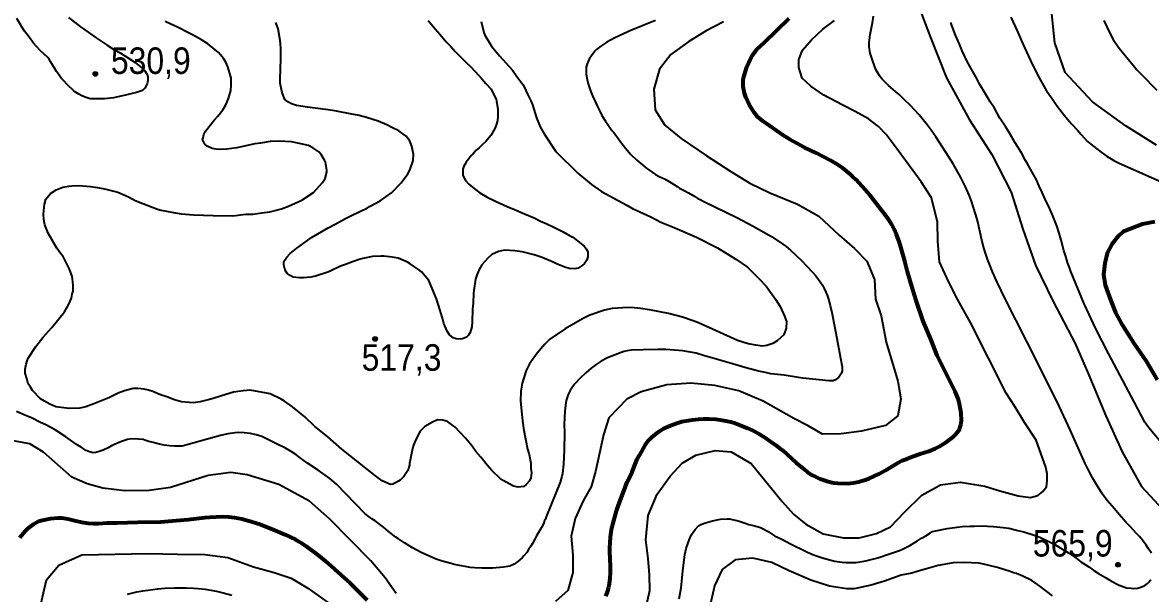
# Model space of a CAD drawing. Header units: metres. Extents: x 547833 to 556102, y 1844799 to 1850994.
# Drawn here: x 551837 to 552560, y 1846659 to 1847024 of the extents above; entities that cross this region are included whole.
import ezdxf

# ---------------------------------------------------------------- set-up
doc = ezdxf.new("R2010")
doc.units = ezdxf.units.M
doc.header["$LTSCALE"] = 6.8
for name, color, linetype, lineweight in [('1', 7, 'Continuous', 25), ('2', 7, 'Continuous', 53), ('5', 7, 'Continuous', 13)]:
    doc.layers.add(name, color=color, linetype=linetype, lineweight=lineweight)

msp = doc.modelspace()

# ---------------------------------------------------------------- hatches: boundary and pattern name
at = {"layer": '5'}
for points in [[(551885.11, 1846991.34, 1), (551882.11, 1846991.34, 1)], [(552064.52, 1846821.63, 1), (552061.52, 1846821.63, 1)], [(552540.99, 1846676.93, 1), (552537.99, 1846676.93, 1)]]:
    msp.add_hatch(color=256, dxfattribs=at).paths.add_polyline_path(points)

# ---------------------------------------------------------------- linework, layer by layer
at = {"layer": '1'}
for points in [[(552411.81, 1847034.32), (552419.24, 1847014.72), (552429.53, 1846988.95), (552444.14, 1846962.03), (552458.6, 1846939.79), (552470.86, 1846915.65), (552478.5, 1846892), (552486.58, 1846868.91), (552497.56, 1846846.02), (552511.97, 1846818.56), (552520.24, 1846799.43), (552531.56, 1846772.39), (552542.07, 1846749.19), (552554.49, 1846726.97), (552570.7, 1846709.5)], [(551848.15, 1847006.37), (551845.88, 1847008.84), (551844.03, 1847010.99), (551841.11, 1847014.87), (551838.19, 1847018.75), (551836.8, 1847021.2), (551835.27, 1847023.75), (551833.3, 1847026.88)], [(551866.46, 1847027.41), (551874.2, 1847021.47), (551878.92, 1847018.16), (551884.17, 1847014.42), (551891.15, 1847009.76), (551895.43, 1847007.02), (551899.51, 1847004.88), (551904.31, 1847001.95), (551909.26, 1846998.67), (551913.49, 1846995.31), (551915.45, 1846993.3), (551916.95, 1846990.99), (551917.36, 1846989.55), (551917.29, 1846986.94), (551916.86, 1846985.28), (551916.15, 1846983.83), (551915.34, 1846982.25), (551913.76, 1846980.84), (551912.6, 1846980.21), (551910.07, 1846979.55), (551906.45, 1846978.64), (551903.92, 1846977.98), (551899.08, 1846976.94), (551895.33, 1846976.14), (551889.46, 1846975.48), (551885.62, 1846975.41), (551880.29, 1846975.43), (551877.84, 1846976.27), (551874.87, 1846977.29), (551873.02, 1846978.32), (551871, 1846979.71), (551869.53, 1846980.66), (551868.69, 1846981.55), (551866.75, 1846983.32), (551865.5, 1846984.54), (551863.37, 1846986.9), (551861.81, 1846988.58), (551859.9, 1846991.22), (551858.73, 1846992.82), (551857.2, 1846995.37)], [(552433.65, 1846933.75), (552429.16, 1846940.89), (552422.53, 1846951.04), (552419.65, 1846955.34), (552417.1, 1846958.83), (552415.41, 1846960.93), (552411.85, 1846965.05), (552406.06, 1846971.28), (552402.62, 1846974.76), (552399.02, 1846978.17), (552396.8, 1846980.18), (552392.37, 1846983.99), (552388.26, 1846987.97), (552386.49, 1846990.19), (552384.22, 1846994.25), (552382.23, 1846999.44), (552380.54, 1847004.6), (552379.8, 1847008.88), (552379.79, 1847011.47), (552380.5, 1847016.55), (552381.98, 1847024.14), (552382.58, 1847028.29)], [(552470.61, 1847027.71), (552474.71, 1847018.88)], [(552564.13, 1846945.65), (552544.59, 1846957.79), (552523, 1846973.38), (552505.62, 1846992.24), (552499.03, 1847011.19), (552496.81, 1847031.89)], [(551885.09, 1846918.57), (551889.44, 1846917.65), (551897.97, 1846915.58), (551904.99, 1846912.53), (551909.08, 1846910.37), (551913.97, 1846908.29), (551923.48, 1846904.72), (551925.79, 1846903.97), (551933.83, 1846902.65), (551938.58, 1846901.77), (551946.75, 1846901.08), (551959.14, 1846900.67), (551971.7, 1846900.47), (551980.09, 1846901.42), (551984.53, 1846901.52), (551990.3, 1846902.38), (551995.49, 1846902.97), (552002.95, 1846905.02), (552007.43, 1846906.54), (552016.07, 1846910.56), (552023.61, 1846915.46), (552029.37, 1846921.77), (552031.09, 1846924.4), (552032.06, 1846928.35), (552032.1, 1846929.77), (552031.12, 1846934.92), (552030.58, 1846936.07), (552028.35, 1846939.66), (552026.93, 1846941.53), (552023.02, 1846943.91), (552020.22, 1846945.42), (552013.55, 1846947.09), (552009.42, 1846947.84), (552001.47, 1846948.35), (551995.84, 1846948.12), (551989.49, 1846946.99), (551985.9, 1846946.58), (551974.45, 1846944.07), (551967.88, 1846943.13), (551964.06, 1846942.9), (551961, 1846943.16), (551958.51, 1846943.68), (551955.31, 1846945.14), (551953.75, 1846946.38), (551952.42, 1846949.26), (551952.68, 1846950.51), (551953.25, 1846952.59), (551954.22, 1846954.73), (551959.89, 1846961.84), (551962.24, 1846964.33), (551965.43, 1846968.34), (551967.28, 1846971.58), (551969.05, 1846975.63), (551970.5, 1846980.65), (551970.72, 1846984.11), (551970.62, 1846988.55), (551969.86, 1846991.7), (551968.56, 1846996), (551967.22, 1846998.88), (551965.75, 1847001.15), (551962.68, 1847005.05), (551955.79, 1847010.54), (551951.65, 1847013.1), (551946.01, 1847016.51), (551943.87, 1847017.48), (551936.36, 1847021.28), (551934.45, 1847022.08), (551928.45, 1847025.04)], [(552024.68, 1846969.47), (552019.78, 1846970.03), (552012.71, 1846971.22), (552009.5, 1846972.21), (552006.99, 1846973.54), (552005.22, 1846974.95), (552003.55, 1846978.73), (552003.25, 1846980.31), (552002.18, 1846985.39), (552002.23, 1846987.13), (552002.4, 1846995.46), (552002.61, 1847000.19), (552002.62, 1847007.76), (552002.17, 1847012.79), (552000.96, 1847020.21), (551999.37, 1847024.37)], [(552097.03, 1847025.65), (552101.48, 1847020.32), (552104.48, 1847016.82), (552108.62, 1847011.96), (552111.57, 1847008.95), (552114.29, 1847005.66), (552121.96, 1846998.23), (552124.03, 1846996.35), (552127.27, 1846992.88), (552131.53, 1846988.15), (552134.09, 1846985.22), (552137.36, 1846981.5), (552138.78, 1846978.81), (552140.56, 1846975.17), (552140.83, 1846973.84), (552141.8, 1846968.62), (552141.83, 1846967.26), (552141.73, 1846963.77), (552141.49, 1846961.52), (552140.6, 1846958.44), (552139.84, 1846956.37), (552138.19, 1846953.46), (552137.24, 1846951.98), (552135.28, 1846949.53), (552133.95, 1846948.14), (552131.84, 1846946.04), (552129.72, 1846943.94), (552127.68, 1846942.22), (552127.03, 1846941.41), (552125.7, 1846940.02), (552124.7, 1846939.04), (552123.61, 1846937.67), (552122.96, 1846936.85), (552121.98, 1846935.63), (552121.33, 1846934.81), (552120.52, 1846933.23)], [(552131.04, 1847024.98), (552132.65, 1847017.88), (552133.45, 1847016.15), (552137.69, 1847009.14), (552142.85, 1847002.85), (552151.17, 1846993.68), (552153.84, 1846989.73), (552157.67, 1846984.5), (552158.65, 1846983), (552160.8, 1846978.38), (552162.89, 1846974.17), (552164.01, 1846971.47), (552166.56, 1846963.26), (552168.83, 1846957.45), (552171.37, 1846952.88), (552178.95, 1846941.75), (552193.02, 1846927.82), (552201.84, 1846920.54), (552208.14, 1846915.97), (552224.48, 1846907.32), (552228.17, 1846905.1), (552239.9, 1846899.76), (552246.35, 1846896.44), (552253.77, 1846893.44), (552269.1, 1846886.68), (552282.61, 1846879.92), (552294.35, 1846872.75), (552301.82, 1846867.53), (552309.34, 1846860.09), (552313.92, 1846855.35), (552319.71, 1846847.1), (552322.87, 1846842.41), (552325.59, 1846836.24), (552326.8, 1846832.74), (552326.68, 1846828.47), (552325.13, 1846824.25), (552323.31, 1846822.43), (552320.92, 1846820.34), (552318.08, 1846818.6), (552314.18, 1846817.35), (552311.38, 1846817.03), (552307.08, 1846817.55), (552302.32, 1846818.43), (552295.39, 1846820.68), (552270.37, 1846831.96), (552266.99, 1846833.2), (552260.06, 1846835.45), (552251.09, 1846837.87), (552239.09, 1846840.15), (552233.32, 1846841.12), (552227.19, 1846841.63), (552221.95, 1846841.45), (552215.12, 1846841.08), (552210.19, 1846839.91), (552200.83, 1846836.83), (552196.04, 1846834.46), (552184.83, 1846828.13), (552175.07, 1846821.36), (552171.79, 1846818.16), (552166.97, 1846812.56), (552162.1, 1846805.53), (552159.93, 1846801.44), (552157.42, 1846793.27), (552156.59, 1846788.12), (552156.29, 1846781.81), (552157.29, 1846771.2), (552158.28, 1846764.24), (552160.8, 1846750.97), (552161.78, 1846747.64), (552162.82, 1846742.09), (552163, 1846738.67), (552163.32, 1846735.88), (552162.88, 1846732.59), (552162.09, 1846730.68), (552159.92, 1846728.41), (552158.46, 1846727.03), (552154.86, 1846726.62), (552151.75, 1846727.28), (552145.08, 1846730.78), (552143.31, 1846732.19), (552137.88, 1846737.24), (552134.85, 1846740.74), (552130.85, 1846745.75)], [(552242.89, 1847025.58), (552235.42, 1847022.62), (552233.4, 1847021.78), (552226.42, 1847018.88), (552224.65, 1847018.06), (552219.46, 1847015.73), (552216.28, 1847014.26), (552211.74, 1847011.64), (552207.81, 1847009.21), (552204.95, 1847007.02), (552203.95, 1847006.04), (552201.7, 1847002.94), (552200.32, 1847000.92), (552199.04, 1846997.92), (552198.42, 1846995.75), (552198.35, 1846993.13), (552198.32, 1846991.15)], [(552286.48, 1847024.71), (552275.43, 1847019.04), (552264.12, 1847012.18), (552252.6, 1847003.85), (552245.49, 1846994.34), (552241.73, 1846981.7), (552242.72, 1846968.31), (552248.76, 1846958.6), (552259.36, 1846949.93), (552275.26, 1846939.13), (552291.11, 1846928.84), (552303.39, 1846921.4), (552316.17, 1846915.18), (552334.01, 1846907.98), (552347.62, 1846900.17), (552360.57, 1846888), (552370.37, 1846879.49), (552378.31, 1846871.3), (552383.27, 1846859.65), (552383.92, 1846846.99), (552387.6, 1846836.37), (552390.8, 1846819.58), (552398.32, 1846794.45)], [(552402.46, 1846710.5), (552413.56, 1846721.5), (552425.55, 1846728.06), (552438.34, 1846729.77), (552454.09, 1846727.26), (552463.64, 1846724.32), (552475.38, 1846720.95), (552483.35, 1846719.99), (552487.93, 1846721.19), (552491.31, 1846723.82), (552493.49, 1846726.92), (552493.97, 1846730.75), (552493.97, 1846735.05), (552493.24, 1846739.35), (552486.87, 1846756.7), (552479.48, 1846767.95), (552473.25, 1846778.28), (552467.73, 1846786.88), (552445.1, 1846831.74), (552436.66, 1846846.63), (552430.64, 1846858.42), (552425.06, 1846871.04), (552423.94, 1846884.29), (552423.75, 1846896.35), (552419.78, 1846911.88), (552413.28, 1846922.19), (552397.78, 1846943.17), (552390.74, 1846952.54), (552385.84, 1846957.75), (552379.47, 1846962.5), (552370.98, 1846967.25), (552362.62, 1846971.54), (552350.85, 1846977.67), (552342.48, 1846983.5), (552336.91, 1846988.71), (552334.74, 1846995.46), (552334.74, 1847000.67), (552337.22, 1847006.49), (552342.79, 1847013.24), (552350.23, 1847019.98), (552357.66, 1847025.5)], [(552509.27, 1846864.87), (552508.26, 1846867.24), (552507.14, 1846870.58), (552505.96, 1846874.42), (552504.78, 1846878.25), (552502.92, 1846884.85), (552501.66, 1846889.42), (552500.26, 1846894.1), (552497.55, 1846900.49), (552495.69, 1846904.86), (552492.74, 1846911.22), (552490.91, 1846915.35), (552488.97, 1846919.35), (552487.14, 1846923.48), (552483.39, 1846930.24), (552481.21, 1846934.21), (552480.14, 1846935.95), (552477.5, 1846940.73), (552473.54, 1846947.22), (552472.74, 1846948.74), (552469.69, 1846953.85), (552467.56, 1846957.33), (552463.68, 1846963.09), (552460.24, 1846969.39), (552457.54, 1846973.55), (552456.01, 1846976.1), (552450.82, 1846984.69), (552448.17, 1846989.47), (552444.59, 1846995.88), (552442.41, 1846999.85), (552439.59, 1847006.1), (552437.73, 1847010.48), (552435.22, 1847016.26), (552432.78, 1847022.43), (552432.32, 1847024.36)], [(552474.71, 1847018.88), (552477.66, 1847012.52), (552479.5, 1847008.39), (552483.43, 1846999.91), (552486.19, 1846994.15), (552488.9, 1846988.88), (552493.68, 1846980.62), (552496.95, 1846975.78), (552499.93, 1846971.41), (552504.29, 1846965.71), (552507.15, 1846962.31), (552509.72, 1846959.38), (552513.54, 1846955.23), (552515.83, 1846952.51), (552519.92, 1846948.14), (552521.01, 1846947.27), (552524.01, 1846944.89), (552525.91, 1846943.37), (552528.64, 1846941.2), (552530.93, 1846939.6), (552532.43, 1846938.4), (552535.07, 1846936.97), (552536.81, 1846935.8), (552540.22, 1846934.2), (552573.6, 1846919.48)], [(552530.27, 1847025.61), (552534.41, 1847016.99), (552536.41, 1847013.4)], [(552536.41, 1847013.4), (552537.68, 1847011.44), (552540.28, 1847007.95), (552550.03, 1846995.8), (552551.58, 1846994.04), (552554.44, 1846991.01), (552564.37, 1846980.97)], [(551857.2, 1846995.37), (551855.67, 1846997.93), (551855.18, 1846998.99), (551853.98, 1847000.83), (551853.11, 1847001.97), (551848.15, 1847006.37)], [(552198.32, 1846991.15), (552198.96, 1846987.75), (552199.75, 1846985.11), (552200.74, 1846981.88), (552201.26, 1846980.57), (552202.49, 1846977.37), (552204.16, 1846973.59), (552205.33, 1846970.87), (552207.38, 1846967.01), (552208.39, 1846964.65), (552210.77, 1846961.2), (552212.27, 1846958.89), (552214.92, 1846955.22), (552216.06, 1846953.86), (552220.15, 1846948.38), (552221.19, 1846946.88), (552224.66, 1846942.57), (552227.08, 1846939.74), (552230.85, 1846936.08), (552233.43, 1846934.02), (552237.39, 1846930.87), (552238.48, 1846930), (552242.92, 1846926.91), (552245.29, 1846925.69), (552248.96, 1846923.88), (552251.61, 1846922.44), (552256.67, 1846919.3), (552258.28, 1846918.24), (552261.3, 1846916.72), (552264.08, 1846915.18), (552268.06, 1846912.9), (552269.94, 1846911.63), (552271.9, 1846910.73), (552273.48, 1846909.92), (552295.1, 1846899.46), (552305.47, 1846893.84), (552317.16, 1846887.13), (552324.51, 1846882.21), (552326.66, 1846880.69), (552329.47, 1846878.37), (552336.3, 1846872.09), (552343.57, 1846864.42), (552345.56, 1846862.02), (552348.53, 1846858.13), (552349.93, 1846856.08), (552351.07, 1846853.86), (552352.05, 1846851.64), (552352.93, 1846849.56), (552353.86, 1846846.97), (552354.88, 1846842.94), (552355.86, 1846838.57), (552357.82, 1846828.72), (552361.54, 1846809.18), (552362.52, 1846803.68), (552362.49, 1846801.05), (552362.06, 1846799.64), (552360.52, 1846797.18), (552358.28, 1846795.32), (552356.85, 1846794.78), (552353.93, 1846794.67), (552347.84, 1846795.41), (552337.28, 1846796.49), (552334.6, 1846796.84), (552325.33, 1846798.34), (552316.8, 1846799.3)], [(552106.68, 1846833.36), (552104.7, 1846839.83), (552102.38, 1846847.25), (552097.45, 1846858.97), (552092.73, 1846864.51), (552090.94, 1846866.16), (552088.27, 1846867.84), (552085.57, 1846869.77), (552083.72, 1846870.8), (552077.73, 1846873.34), (552074.05, 1846874.04), (552068.53, 1846874.65), (552066.68, 1846874.57), (552061.37, 1846874.34), (552055.06, 1846873.13), (552053.38, 1846872.69), (552048.49, 1846871.02), (552043.97, 1846869.27), (552040.87, 1846868.17), (552034.3, 1846864.95), (552032.64, 1846864.27), (552024.87, 1846861.77), (552021.71, 1846861.17), (552017.17, 1846860.78), (552014.45, 1846860.72), (552010.56, 1846861.14), (552008.46, 1846862.14), (552006.69, 1846863.55), (552005.46, 1846865.65), (552004.45, 1846869.13), (552004.58, 1846871.25), (552006.37, 1846874.06), (552008.59, 1846876.29), (552012.91, 1846879.76), (552016.58, 1846882.4), (552022.31, 1846886.52), (552026.25, 1846888.95), (552032.88, 1846892.8), (552037.33, 1846895.04), (552043.99, 1846898.65), (552046.22, 1846899.77), (552055.02, 1846904.11), (552057.28, 1846904.99), (552059.48, 1846906.35), (552066.25, 1846910.1), (552073.47, 1846915.25), (552079.69, 1846921.66), (552084, 1846927.36), (552085.35, 1846929.62), (552087.38, 1846935.8), (552087.67, 1846939.8), (552086.57, 1846945.13), (552085.23, 1846948.2), (552082.88, 1846951.4), (552080.73, 1846952.89), (552078.28, 1846954.85), (552073.81, 1846957.07), (552070.52, 1846958.8), (552065.04, 1846961.16), (552057.59, 1846963.53), (552052.74, 1846964.72), (552047.05, 1846965.69), (552038.18, 1846967.41), (552032.87, 1846968.29), (552024.68, 1846969.47)], [(552120.52, 1846933.23), (552119.9, 1846932.17), (552119.36, 1846930.37), (552119.25, 1846929.12), (552119.31, 1846926.4), (552119.97, 1846924.99), (552120.92, 1846923.11), (552123.05, 1846920.75), (552126.46, 1846918.04), (552130.25, 1846915.24), (552134.9, 1846912.42), (552140.68, 1846909.61), (552147.73, 1846906.44), (552152.41, 1846904.49), (552158.81, 1846901.62), (552165.05, 1846899.11), (552169.13, 1846896.97), (552173.16, 1846895.32), (552177.63, 1846893.1), (552183.54, 1846890.17), (552187.76, 1846887.92), (552189.75, 1846886.78), (552197.17, 1846881.09), (552198.67, 1846879.07), (552199.38, 1846877.06), (552199.38, 1846875.83), (552199.38, 1846874.42), (552198.73, 1846872.06), (552197.24, 1846869.91), (552195.91, 1846868.52), (552193.25, 1846866.85), (552191.18, 1846866.49), (552187.56, 1846866.7), (552184.73, 1846867.62), (552179.29, 1846869.73), (552177.19, 1846870.73), (552170.16, 1846873.66), (552165.13, 1846875.44), (552157.34, 1846877.41), (552152.55, 1846878.1), (552146.08, 1846878.36), (552142.19, 1846877.67), (552137.95, 1846875.71), (552135.37, 1846873.31), (552131.52, 1846869.03), (552129.86, 1846866.11), (552128.48, 1846862.98), (552127.48, 1846859.77), (552126.3, 1846852.69), (552126.14, 1846850.82), (552125.86, 1846844.58), (552125.57, 1846840.59), (552125.37, 1846832.51), (552124.99, 1846829.24), (552123.91, 1846825.65), (552122.86, 1846824.04), (552121.64, 1846822.79), (552119.16, 1846821.64), (552117.59, 1846821.33), (552114.95, 1846821.65), (552113.01, 1846822.3), (552110.8, 1846824.28), (552109.3, 1846826.59), (552107.14, 1846831.43), (552106.68, 1846833.36)], [(552560.91, 1846684.37), (552559.06, 1846687.2), (552557.58, 1846689.41), (552555.1, 1846692.75), (552553.24, 1846694.92), (552551.08, 1846697.15), (552547.4, 1846701.11), (552544.7, 1846703.94), (552540.12, 1846709.13), (552537.14, 1846712.7), (552532.43, 1846718.16), (552529.42, 1846722.1), (552525.58, 1846728.23), (552523.19, 1846732.52), (552520.05, 1846738.45), (552518.33, 1846741.87), (552508.76, 1846763.32), (552500.49, 1846781.32), (552480.93, 1846819.91), (552467.12, 1846847.35), (552461.98, 1846857.92), (552458.96, 1846864.49), (552456.95, 1846869.47), (552455.8, 1846872.61), (552454.29, 1846877.15), (552453.44, 1846880.01), (552452.19, 1846884.79), (552449.5, 1846896.54), (552448.28, 1846900.98), (552446.59, 1846906.5), (552445.47, 1846909.87), (552444.2, 1846913.29), (552441.65, 1846919.09), (552438.73, 1846924.92), (552436.81, 1846928.4), (552433.65, 1846933.75)], [(552130.85, 1846745.75), (552127.6, 1846749.43), (552125.19, 1846752.8), (552120.96, 1846757.98), (552114.06, 1846765.29), (552112.95, 1846766.18), (552109.44, 1846768.61), (552106.51, 1846769.49), (552103.05, 1846769.71), (552099.76, 1846768.32), (552095.02, 1846765.56), (552091.92, 1846762.58), (552089.09, 1846757.2), (552087.68, 1846753.6), (552086.93, 1846751.29), (552085.17, 1846741.79), (552085.08, 1846740.77), (552084.07, 1846737.21), (552081.46, 1846733.48), (552079.11, 1846730.99), (552077.96, 1846730.45), (552076.63, 1846729.69), (552074.32, 1846728.62), (552072.95, 1846728.26), (552067.62, 1846730.69), (552063.21, 1846733.84), (552041.64, 1846751.01), (552032.66, 1846758.9), (552024.43, 1846765.45), (552018.07, 1846771.61), (552010.06, 1846777.98), (552004.99, 1846781.65), (552002.82, 1846783.03), (551995.75, 1846786.47), (551982.96, 1846788.66), (551978.34, 1846788.34), (551972.17, 1846787.44), (551964.54, 1846785.16), (551959.09, 1846783.33), (551956.91, 1846782.88), (551950.83, 1846781.18), (551946.44, 1846780.68), (551938.89, 1846781.24), (551934.49, 1846782.56), (551929.43, 1846784.42), (551925.43, 1846785.79), (551920.54, 1846787.86), (551917.61, 1846788.74), (551914.9, 1846789.45), (551910.81, 1846789.79), (551907.97, 1846789.88), (551902.29, 1846788.22), (551898.21, 1846786.75), (551892.27, 1846783.85), (551882.6, 1846779.92), (551877.54, 1846778.13), (551873.59, 1846777.28), (551866.76, 1846776.91), (551858.32, 1846778.18), (551854.5, 1846779.77), (551851.03, 1846781.8), (551848.45, 1846783.13), (551843.38, 1846788.62), (551842.13, 1846790.71), (551840.49, 1846792.74), (551839.68, 1846796.29), (551838.7, 1846799.62), (551838.6, 1846802.24), (551839.26, 1846805.35), (551839.83, 1846807.44), (551840.63, 1846809.35), (551845.45, 1846816.77), (551850.05, 1846822.56), (551855.81, 1846828.87), (551863.78, 1846838.88), (551865.46, 1846841.9), (551866.66, 1846843.86), (551868.24, 1846847.68), (551868.77, 1846850.17), (551869.34, 1846852.25), (551869.34, 1846855.89), (551869.06, 1846860.11), (551868.7, 1846861.49), (551867.14, 1846866.37), (551862.99, 1846874.39), (551861.39, 1846876.03), (551858.94, 1846879.8), (551853.41, 1846889.29), (551851.18, 1846894.7), (551850.6, 1846898.07), (551850.41, 1846901.49), (551851.11, 1846907.84), (551851.94, 1846911.17), (551854.78, 1846914.73), (551858.55, 1846917.18), (551862.8, 1846918.88), (551866.58, 1846919.51), (551868.57, 1846919.73), (551873.01, 1846919.83), (551880.56, 1846919.27), (551885.09, 1846918.57)], [(552568.19, 1846753.98), (552560.23, 1846763.42), (552557.94, 1846766.41), (552556.71, 1846768.3), (552549.99, 1846780.91), (552533.31, 1846812.2), (552524.97, 1846828.51), (552518.14, 1846843.16), (552517.72, 1846844.13), (552509.27, 1846864.87)], [(552316.8, 1846799.3), (552314.16, 1846799.81), (552312.31, 1846800.26), (552308.95, 1846800.84), (552300.21, 1846803.25), (552293.76, 1846805.17), (552287.72, 1846806.81), (552280.41, 1846809.08), (552274.31, 1846810.74), (552268.88, 1846812.37), (552260.29, 1846813.94), (552255.11, 1846814.44), (552249.39, 1846814.75), (552244.19, 1846814.88), (552234.83, 1846814.69), (552227.54, 1846814.36), (552224.68, 1846813.92), (552222.65, 1846813.44), (552220.92, 1846812.93), (552216.9, 1846811.45), (552212.11, 1846809.39), (552207.92, 1846807.26), (552204.8, 1846805.14), (552201.68, 1846802.77), (552198.26, 1846799.84), (552194.62, 1846796.52), (552191.06, 1846792.74), (552189.81, 1846791.16), (552188.17, 1846788.6), (552186.85, 1846786.02), (552186.12, 1846784.12), (552185.57, 1846782.14), (552185.09, 1846779.12), (552184.62, 1846775.21), (552184.28, 1846766.66), (552184.43, 1846761.54), (552184.37, 1846750.37), (552183.82, 1846741.38), (552183.21, 1846735.27), (552182.83, 1846733.5), (552182.02, 1846730.66), (552181.88, 1846730.25), (552172.7, 1846707.6), (552172.24, 1846706.18), (552171.72, 1846705.26), (552170.97, 1846703.19), (552169.64, 1846700.68), (552167.88, 1846697.63), (552166.52, 1846695.37), (552165.38, 1846693.38), (552163.98, 1846690.49), (552162.92, 1846688.89), (552161.32, 1846686.6), (552160.29, 1846684.75), (552158.42, 1846682.67), (552157.33, 1846681.31), (552154.62, 1846679.02), (552152.2, 1846677.38), (552149.37, 1846676.07), (552145.38, 1846675.25), (552138.36, 1846674.82), (552134.28, 1846674.73), (552131.42, 1846674.78), (552127.07, 1846674.91), (552124.07, 1846675.06)], [(552398.32, 1846794.45), (552400.12, 1846783.22), (552398.23, 1846772.35), (552390.38, 1846766.01), (552375.04, 1846762.58), (552361.99, 1846760.84), (552349.93, 1846760.64), (552340.77, 1846765.84), (552331.52, 1846770.64), (552311.82, 1846781.66), (552296.38, 1846788.35), (552280.92, 1846791.79), (552265.55, 1846793.3), (552250.21, 1846792.21), (552233.57, 1846787.73), (552224.38, 1846782.92), (552212.85, 1846771.09), (552209.43, 1846760.05), (552204.29, 1846736.6), (552201.63, 1846726.81), (552196.55, 1846717.79), (552191.33, 1846706.55), (552188.85, 1846695.22), (552189.84, 1846682.99), (552189.92, 1846671.96), (552186.56, 1846660.41), (552178.79, 1846653.29)], [(551864.66, 1846758.96), (551859.19, 1846762.43), (551857.44, 1846763.59), (551851.91, 1846766.44), (551848.37, 1846768.14), (551842.71, 1846771.1), (551841.02, 1846771.77), (551836.99, 1846773.42), (551832.96, 1846775.08)], [(552124.07, 1846675.06), (552120.78, 1846675.68), (552113.68, 1846677.11), (552111.88, 1846677.65), (552106, 1846679.21), (552102.14, 1846680.51), (552096.8, 1846682.76), (552092.61, 1846684.76), (552086.94, 1846687.71), (552081.87, 1846690.86), (552077.98, 1846693.51), (552076.23, 1846694.68), (552071.46, 1846698.48), (552068.33, 1846700.97), (552063.15, 1846705.1), (552061.03, 1846706.34), (552058.47, 1846708.16), (552056.7, 1846709.57), (552038.24, 1846728.56), (552033.94, 1846732.11), (552026.56, 1846737.42), (552019.74, 1846741.93), (552014.9, 1846745.4), (552012.18, 1846747.53), (552009.13, 1846749.47), (552005.6, 1846751.49), (552000.12, 1846754.18), (551995.13, 1846756.75), (551990.37, 1846758.98), (551988.8, 1846759.58), (551986.67, 1846760.22), (551983.07, 1846760.97), (551979.16, 1846761.45), (551975.43, 1846761.58), (551973.19, 1846761.44), (551968.61, 1846760.77), (551963.87, 1846759.64), (551939.24, 1846752.78), (551937.5, 1846752.84), (551935.9, 1846752.78), (551934.4, 1846752.86), (551931.27, 1846753.12), (551927.76, 1846753.47), (551924.71, 1846754.11), (551920.63, 1846755.14), (551917.83, 1846755.81), (551915.38, 1846756.65), (551914.2, 1846757.14), (551911.32, 1846757.43), (551906.83, 1846757.66), (551904.17, 1846757.11), (551900.33, 1846755.94), (551897.86, 1846754.79), (551894.08, 1846753.12), (551891.75, 1846751.86), (551888.7, 1846750.28), (551886.66, 1846749.68), (551884.03, 1846748.88), (551882.31, 1846748.69), (551879.78, 1846749.14), (551877.82, 1846750.04), (551874.61, 1846752.15), (551872.07, 1846753.72), (551867.77, 1846756.71), (551864.66, 1846758.96)], [(552076.48, 1846658.45), (552069.5, 1846668.44), (552060.32, 1846679.49), (552033.89, 1846706.37), (552020.92, 1846717.63), (552001.26, 1846728.39), (551980.94, 1846734.53), (551970.5, 1846736.08), (551956.05, 1846734.05), (551931.72, 1846726.36), (551918.15, 1846724.56), (551902.59, 1846724.35), (551888.5, 1846726), (551878.32, 1846728.75), (551868.47, 1846733.09), (551850.3, 1846748.96), (551841.51, 1846754.32), (551831.01, 1846756.38)], [(552235.9, 1846646.41), (552239.26, 1846660.3), (552239.01, 1846670.54), (552238.11, 1846680.83), (552236.74, 1846692.88), (552238.1, 1846708.37), (552243.94, 1846722.15), (552252.24, 1846733.74), (552260.01, 1846742.03), (552268.66, 1846747.04), (552281.17, 1846750.15), (552291.41, 1846749.23), (552304.2, 1846741.84), (552324.13, 1846717.34), (552331.27, 1846709.32), (552339.16, 1846702.8), (552350.37, 1846696.67), (552363.38, 1846694.25), (552373.39, 1846694.21), (552384.5, 1846697.03), (552393.64, 1846701.19), (552402.46, 1846710.5)], [(552258.08, 1846655.02), (552259.22, 1846662.04), (552259.8, 1846666.32), (552260.36, 1846672.94), (552261.68, 1846683.54), (552262.53, 1846687.27), (552263.69, 1846690.99), (552264.56, 1846693.37), (552265.68, 1846695.77), (552266.47, 1846697.11), (552268.21, 1846699.57), (552270.42, 1846701.74), (552271.88, 1846702.66), (552274.95, 1846703.85), (552279.48, 1846704.95), (552284.52, 1846706.02), (552288.77, 1846706.36), (552289.99, 1846706.28), (552291.22, 1846706.13), (552295.8, 1846704.96), (552300.29, 1846703.46), (552302.62, 1846702.78), (552306.53, 1846701.8), (552310.1, 1846700.74), (552311.04, 1846700.36), (552311.95, 1846699.94), (552315.05, 1846698.11), (552317.82, 1846696.29), (552319.2, 1846695.5), (552323.93, 1846693.33), (552329.42, 1846690.23), (552339.4, 1846685.32), (552343.08, 1846683.75), (552345.52, 1846682.81), (552349.26, 1846681.51), (552352.88, 1846680.41)], [(552352.88, 1846680.41), (552357.89, 1846679.22), (552362.47, 1846678.49), (552365.15, 1846678.31), (552369.14, 1846678.3), (552371.4, 1846678.44), (552377.81, 1846679.51), (552385.43, 1846681.41), (552392.8, 1846683.82), (552399.34, 1846686.07), (552401.27, 1846686.91), (552404.26, 1846688.35), (552405.98, 1846689.27), (552408.74, 1846691.03), (552410.92, 1846692.25), (552413.39, 1846693.88), (552416.17, 1846695.5), (552419.11, 1846697.43), (552420.53, 1846698.27), (552429.9, 1846700.16), (552431.69, 1846700.27), (552436.26, 1846701.07), (552439.56, 1846701.35), (552444.39, 1846701.61), (552447.52, 1846701.68), (552452.36, 1846701.75), (552455.81, 1846701.57), (552459.63, 1846701.44), (552465.71, 1846700.7), (552469.47, 1846700.27), (552475.23, 1846698.92), (552479.14, 1846698.03), (552484.97, 1846696.12), (552489.24, 1846694.61), (552495.17, 1846691.76), (552498.92, 1846689.81), (552504.12, 1846686.69), (552507.59, 1846684.61), (552512.34, 1846681.34), (552515.67, 1846678.86), (552520.71, 1846675.53), (552523.91, 1846673.32), (552526.98, 1846671.39), (552531.48, 1846668.66), (552534.24, 1846666.98), (552538.08, 1846664.94), (552540.11, 1846663.84), (552543.1, 1846662.65), (552544.96, 1846662.2), (552547.95, 1846661.87), (552549.58, 1846661.77), (552552.04, 1846661.86), (552553.42, 1846662.3), (552555.25, 1846662.89), (552556.61, 1846663.52), (552558.26, 1846664.94), (552559.47, 1846666.03), (552560.55, 1846667.39)], [(551846.79, 1846643.09), (551852.21, 1846667.25), (551860.25, 1846676.54), (551874.98, 1846683.16), (551917.49, 1846684.11), (551936.25, 1846683.63), (551953.82, 1846683.42), (551968.59, 1846681.45), (551984.97, 1846675.64), (551998.38, 1846671.97), (552009.3, 1846668.4), (552019.92, 1846661.81), (552039.14, 1846648.14)], [(552497.4, 1846656.9), (552489.39, 1846663.28), (552484.15, 1846666.73), (552478.37, 1846669.51), (552474.33, 1846671.28), (552472.46, 1846671.67), (552470.33, 1846672.64), (552466.77, 1846673.66), (552462.15, 1846675.16), (552452.38, 1846677.49), (552450.12, 1846677.84), (552440.75, 1846678.4), (552433.69, 1846678.2), (552424.19, 1846676.32), (552419.67, 1846675.2), (552416.74, 1846674.26), (552411.24, 1846672.82), (552407.33, 1846671.57), (552400.41, 1846670.18), (552394.95, 1846668.35), (552389.72, 1846666.34), (552381.11, 1846663.75), (552370.24, 1846661.51), (552365.45, 1846661.57), (552354.35, 1846663.1), (552342.47, 1846667.09), (552328.46, 1846673), (552317.44, 1846678.35), (552305.31, 1846681.17), (552293.88, 1846680), (552285.56, 1846673.85), (552280.65, 1846663.39), (552278.11, 1846652.17)], [(551904.35, 1846657.97), (551910.17, 1846659.46), (551913.98, 1846660.27), (551923.67, 1846661.54), (551928.13, 1846661.96), (551934.29, 1846662.14), (551941.84, 1846662.14), (551946.52, 1846661.94), (551949.54, 1846661.7), (551954.11, 1846661.16), (551957.78, 1846660.59), (551961.37, 1846659.93), (551965.7, 1846658.99), (551971.17, 1846657.52)]]:
    msp.add_lwpolyline(points, dxfattribs=at)
at = {"layer": '2'}
for points in [[(552382.66, 1846910.78), (552380.48, 1846913.43), (552377.05, 1846917.33), (552371.48, 1846923.41), (552369.27, 1846925.67), (552367.98, 1846926.87), (552365.53, 1846928.94), (552362.95, 1846930.88), (552358.74, 1846933.72), (552355.06, 1846935.92), (552351.1, 1846938.09), (552346.18, 1846940.59), (552338.44, 1846944.32), (552329.02, 1846949.36), (552324.55, 1846952.09), (552311.57, 1846961.07), (552308.11, 1846964.15), (552306.3, 1846966.35), (552303.2, 1846971.24), (552300.75, 1846976.41), (552299.83, 1846979.03), (552298.99, 1846983.31), (552299.16, 1846987.65), (552299.67, 1846990.36), (552301.36, 1846995.8), (552303.69, 1847001.02), (552305.11, 1847003.43), (552307.92, 1847006.92), (552312.66, 1847011.55), (552328.65, 1847026.79)], [(552212.94, 1846662.5), (552213.41, 1846664.77), (552213.85, 1846668.22), (552214.03, 1846671.64), (552214.04, 1846676.05), (552213.66, 1846685.12), (552213.63, 1846688), (552213.74, 1846690.91), (552214.04, 1846694.52), (552214.66, 1846699.29), (552215.45, 1846702.91), (552217.83, 1846711.47), (552219.05, 1846715.06), (552224.78, 1846729.79), (552227.79, 1846736.37), (552230.65, 1846743.45), (552231.34, 1846744.91), (552232.7, 1846747.43), (552236.21, 1846753.47), (552238.1, 1846756.21), (552240.4, 1846758.58), (552242.89, 1846760.65), (552245.35, 1846762.51), (552247.99, 1846764.15), (552251.04, 1846765.58), (552253.54, 1846766.56), (552257.25, 1846767.88), (552259.65, 1846768.58), (552263.7, 1846769.41), (552266.41, 1846769.81), (552270.52, 1846770.27), (552273.89, 1846770.47), (552277.36, 1846770.45), (552281.64, 1846770.13), (552284.39, 1846769.78), (552287.86, 1846769.16), (552291.23, 1846768.37), (552293.88, 1846767.59), (552298.25, 1846765.99), (552301.87, 1846764.47), (552305.3, 1846762.89), (552308.82, 1846761.02), (552312.68, 1846758.58), (552320.05, 1846753.45), (552322.7, 1846751.43), (552324.19, 1846750.21), (552333.08, 1846742.28), (552338.33, 1846737.85), (552340.34, 1846736.28), (552343.27, 1846734.34), (552345.13, 1846733.35), (552348.22, 1846732.05), (552350.3, 1846731.32), (552353.58, 1846730.23), (552355.82, 1846729.65), (552357.14, 1846729.43), (552359.67, 1846729.2), (552366.29, 1846729.06), (552369.63, 1846729.3), (552373.15, 1846730.01), (552376.65, 1846731.04), (552379.91, 1846732.24), (552383.08, 1846733.63), (552386.27, 1846735.25), (552390.06, 1846737.38), (552398.23, 1846742.22), (552400.96, 1846743.59), (552402.86, 1846744.41), (552406.98, 1846745.98), (552412.67, 1846747.96), (552418.04, 1846749.7), (552422.25, 1846751.36), (552424.7, 1846752.6), (552429.32, 1846755.45), (552433.47, 1846758.6), (552435.24, 1846760.28), (552437.49, 1846763.21), (552438.69, 1846766.64), (552438.98, 1846769.05), (552438.82, 1846774.31), (552437.88, 1846779.94), (552437.07, 1846782.87), (552435.07, 1846787.84), (552427.88, 1846802.02), (552424.91, 1846808), (552423.53, 1846811), (552419.36, 1846821.51), (552414.59, 1846832.97), (552410.01, 1846846.12), (552407.83, 1846853.08), (552404.45, 1846864.57), (552402.74, 1846871.36), (552400.27, 1846880.34), (552399.19, 1846883.95), (552397.42, 1846888.4), (552395.85, 1846891.92), (552394.31, 1846894.88), (552392.41, 1846897.92), (552390.23, 1846901.02), (552387.88, 1846904.16), (552382.66, 1846910.78)], [(552563.07, 1846896.69), (552555.13, 1846895.13), (552542.58, 1846890.09), (552539.76, 1846887.71), (552535.71, 1846882.61), (552532.42, 1846876.44), (552530.95, 1846870.22), (552530.12, 1846862.78), (552531.28, 1846856.09), (552534.56, 1846846.55), (552537.92, 1846838.57), (552542.04, 1846830.67), (552549.88, 1846818.44), (552557.47, 1846807.33), (552564.63, 1846795.4)], [(551835.15, 1846694.42), (551838.73, 1846698.59), (551839.69, 1846699.55), (551840.63, 1846700.44), (551843.89, 1846702.97), (551847.48, 1846704.74), (551849.84, 1846705.5), (551854.77, 1846706.52), (551859.75, 1846706.95), (551862.17, 1846706.89), (551865.93, 1846706.27), (551870.32, 1846705.15), (551874.9, 1846704.24), (551879.1, 1846703.61), (551882.34, 1846703.32), (551885.71, 1846703.35), (551891.42, 1846703.82), (551897.63, 1846703.82), (551904.2, 1846704.06), (551910.77, 1846704.11), (551925.63, 1846704.49), (551943.05, 1846705.9), (551953.87, 1846707.26), (551957.1, 1846707.48), (551965.22, 1846707.73), (551969.21, 1846707.64), (551972.96, 1846707.2), (551977.58, 1846706.23), (551984.09, 1846704.43), (551989.06, 1846702.8), (551992.24, 1846701.66), (551997.27, 1846699.7), (552005.06, 1846696.39), (552011.95, 1846693.13), (552014.57, 1846691.69), (552016.06, 1846690.77), (552018.86, 1846688.86), (552026.28, 1846683.36), (552031.1, 1846679.46), (552047.13, 1846665.11), (552057.91, 1846654.27)], [(552210.99, 1846656.78), (552211.89, 1846658.99), (552212.31, 1846660.23), (552212.94, 1846662.5)]]:
    msp.add_lwpolyline(points, dxfattribs=at)
at = {"layer": '5'}
for centre in [(551883.61, 1846991.34), (552063.02, 1846821.63), (552539.49, 1846676.93)]:
    msp.add_circle(centre, 1.5, dxfattribs=at)

# ---------------------------------------------------------------- texts
at = {"layer": '5', "width": 0.9}
for s, p in [('530,9', (551893.61, 1846991.34)), ('517,3', (552054.38, 1846801.2)), ('565,9', (552484.8, 1846682.15))]:
    msp.add_text(s, height=17, dxfattribs=at).set_placement(p)

doc.saveas('drawing.dxf')
